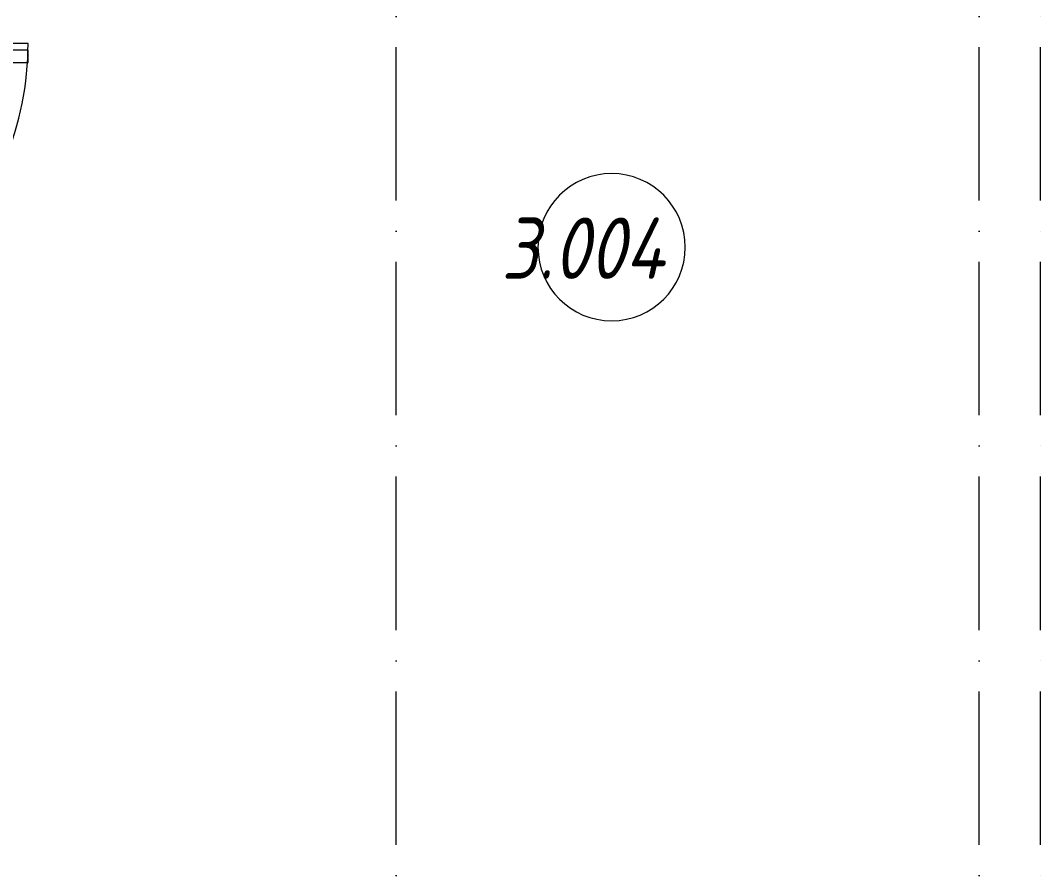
# Model space of a CAD drawing. Header units: millimetres. Extents: x -213536 to 1564669, y -45299 to 942238.
# Drawn here: x 438041 to 441366, y 510733 to 513502 of the extents above; entities that cross this region are included whole.
import ezdxf

# ---------------------------------------------------------------- set-up
doc = ezdxf.new("R2010")
doc.units = ezdxf.units.MM
doc.linetypes.add('50_200_ШТРИХ_1Т_ш5_п1_п1_', pattern=[700, 500, -100, 0, -100])
for name, color, linetype, lineweight in [('0-1', 7, 'Continuous', 5), ('0-2', 7, 'Continuous', 9), ('3) ЖБ 4м', 3, 'Continuous', 30), ('Двери', 7, 'Continuous', 9), ('Марки помещений', 7, 'Continuous', 9), ('Оси-2', 7, '50_200_ШТРИХ_1Т_ш5_п1_п1_', 9), ('Элементы узлов-2', 7, 'Continuous', 9)]:
    doc.layers.add(name, color=color, linetype=linetype, lineweight=lineweight)
doc.layers.get('0-2').off()
doc.styles.add('ISOCPEUR_I_6', font='isocpeui.ttf', dxfattribs={"width": 0.85, "height": 3.5})

# ---------------------------------------------------------------- blocks, each defined once
blk = doc.blocks.new('Ос 3 эт верх часть')
at = {"layer": 'Оси-2'}
for p, q in [((439266, 499613), (439266, 535177.6)), ((441166, 499613), (441166, 535177.6)), ((441366, 499613), (441366, 533907.6))]:
    blk.add_line(p, q, dxfattribs=at)
blk = doc.blocks.new('Дверь_Витражная_СКБ_2Ст2 - ДВВ_ДАО_СОШ_Классы-V181-АИ2_03_План отделки стен 3-го этажа _Часть 1_')
at = {"layer": 'Двери'}
for p, q in [((-775, 1035), (-775, 35)), ((775, 585), (775, 35))]:
    blk.add_line(p, q, dxfattribs=at)
for centre, radius, start, end in [((-775, 35), 1000, 360, 90), ((775, 35), 550, 90, 180)]:
    blk.add_arc(centre, radius, start, end, dxfattribs=at)
at = {"layer": 'Элементы узлов-2'}
for p, q in [((-713, 1035), (-753, 1035)), ((-753, 1035), (-753, 35)), ((-713, 35), (-713, 1035)), ((775, 585), (735, 585)), ((735, 585), (735, 35)), ((775, 35), (775, 585)), ((-825, 35), (-825, -35)), ((-775, 35), (-825, 35)), ((-775, 35), (-825, 35)), ((-825, 35), (-825, -35)), ((-775, -35), (-775, 35)), ((-775, -35), (-775, 35)), ((-753, 35), (-713, 35)), ((735, 35), (775, 35)), ((775, -35), (775, 35)), ((775, 35), (825, 35)), ((775, 35), (775, -35)), ((825, 35), (775, 35)), ((825, 35), (825, -35)), ((825, -35), (825, 35)), ((-825, -35), (-775, -35)), ((-825, -35), (-775, -35)), ((825, -35), (775, -35)), ((775, -35), (825, -35))]:
    blk.add_line(p, q, dxfattribs=at)
blk = doc.blocks.new('0125-Р-ОО-Ш2-АР-о_23_10_2024_rvt-1-АИ2_03_План отделки стен 3-го этажа _Часть 1_')
at = {"layer": '0-2', "rotation": 269.9999999999972}
blk.add_blockref('Дверь_Витражная_СКБ_2Ст2 - ДВВ_ДАО_СОШ_Классы-V181-АИ2_03_План отделки стен 3-го этажа _Часть 1_', (7865, 67750), dxfattribs=at)
blk = doc.blocks.new('AI_Марка_Помещение_х1__Общий_E___ISO-2_1K_ - Номер-16210215-АИ2_03_План отделки стен 3-го этажа _Часть 1_')
at = {"layer": 'Марки помещений'}
for start, end in [(360, 180), (180, 360)]:
    blk.add_arc((0.039, 0.312), 2.4, start, end, dxfattribs=at)
blk = doc.blocks.new('3этВверх')
at = {"layer": '0-1'}
blk.add_blockref('0125-Р-ОО-Ш2-АР-о_23_10_2024_rvt-1-АИ2_03_План отделки стен 3-го этажа _Часть 1_', (429166, 444902.4), dxfattribs=at)
at = {"layer": 'Марки помещений', "xscale": 99.99999999999993, "yscale": 99.99999999999993, "zscale": 99.99999999999993}
blk.add_blockref('AI_Марка_Помещение_х1__Общий_E___ISO-2_1K_ - Номер-16210215-АИ2_03_План отделки стен 3-го этажа _Часть 1_', (439963.9, 512731.7), dxfattribs=at)
at = {"layer": 'Марки помещений', "insert": (439608.3, 512859.6), "char_height": 200, "width": 817.721, "attachment_point": 1, "style": 'ISOCPEUR_I_6'}
blk.add_mtext('3.004', dxfattribs=at)

msp = doc.modelspace()

# ---------------------------------------------------------------- block references
at = {"color": 5, "lineweight": 30}
msp.add_blockref('Ос 3 эт верх часть', (0, 0), dxfattribs=at)
at = {"layer": '3) ЖБ 4м'}
msp.add_blockref('3этВверх', (0, 0), dxfattribs=at)

doc.saveas('drawing.dxf')
